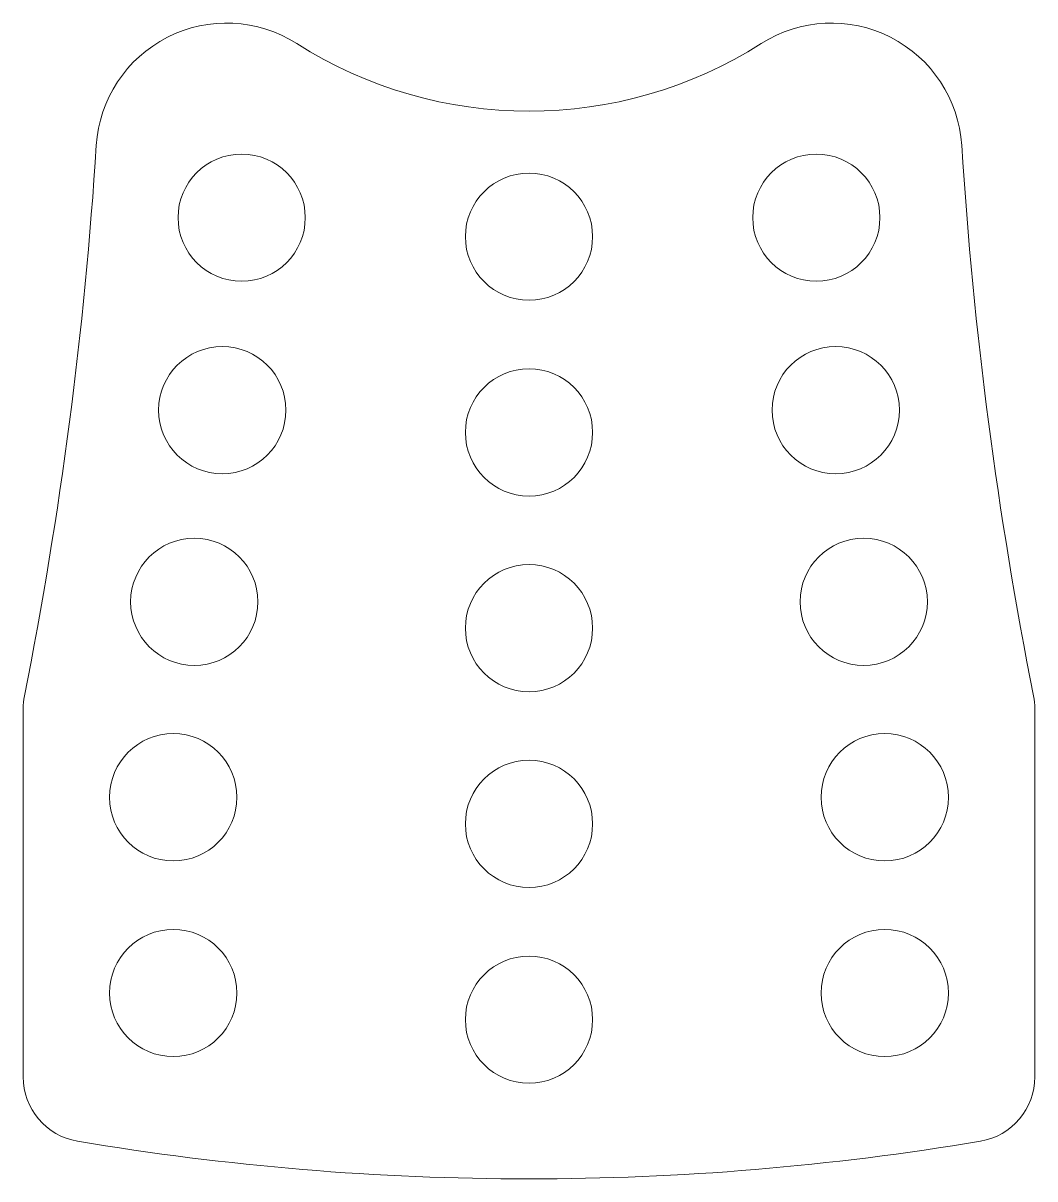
# Model space of a CAD drawing. Header units: millimetres. Extents: x -32.3 to 29.7, y -35.8 to 35.
import ezdxf

# ---------------------------------------------------------------- set-up
doc = ezdxf.new("R2010")
doc.units = ezdxf.units.MM

msp = doc.modelspace()

# ---------------------------------------------------------------- linework, layer by layer
at = {"color": 7, "linetype": 'Continuous', "lineweight": 15}
for p, q in [((-32.251, -29.549), (-32.251, -6.973)), ((29.749, -6.973), (29.749, -29.549))]:
    msp.add_line(p, q, dxfattribs=at)
for centre in [(-18.859, 23.122), (16.356, 23.122), (-1.251, 21.957), (-20.046, 11.324), (17.544, 11.324), (-1.251, 9.957), (-21.761, -0.427), (19.259, -0.427), (-1.251, -2.043), (-23.051, -12.409), (20.549, -12.409), (-1.251, -14.043), (-23.051, -24.409), (20.549, -24.409), (-1.251, -26.043)]:
    msp.add_circle(centre, 3.9, dxfattribs=at)
for centre, radius, start, end in [((-19.784, 27.048), 8, 57.50889, 176.36433), ((17.281, 27.048), 8, 3.63567, 122.49111), ((-1.251, 56.148), 26.5, 237.50889, 302.49111), ((-283.751, 43.821), 256.5, 348.75613, 356.36433), ((281.249, 43.821), 256.5, 183.63567, 191.24387), ((-28.251, -6.973), 4, 168.75613, 180), ((25.749, -6.973), 4, 0, 11.24387), ((-28.251, -29.549), 4, 180, 260.45363), ((25.749, -29.549), 4, 279.54637, 0), ((-1.251, 130.998), 166.802, 260.45363, 279.54637)]:
    msp.add_arc(centre, radius, start, end, dxfattribs=at)

doc.saveas('drawing.dxf')
